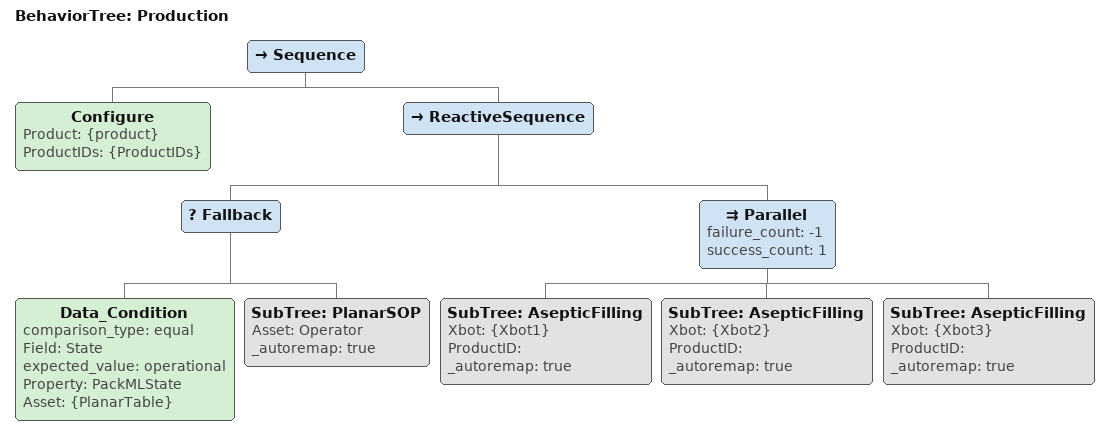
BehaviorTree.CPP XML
<?xml version="1.0" encoding="UTF-8"?>
<root BTCPP_format="4">
  <include path="./lineSOP.xml"/>
  <include path="./product.xml" />
  <BehaviorTree ID="Production">
    <Sequence>
      <Configure Product="{product}" ProductIDs="{ProductIDs}"/>
      <ReactiveSequence>
        <Fallback>
          <Data_Condition comparison_type="equal"
                          Field="State"
                          expected_value="operational"
                          Property="PackMLState"
                          Asset="{PlanarTable}"/>
          <SubTree ID="PlanarSOP"
                   Asset="Operator"
                   _autoremap="true"/>
        </Fallback>
        <Parallel failure_count="-1"
                  success_count="1">
          <SubTree ID="AsepticFilling"
                   Xbot="{Xbot1}"
                   ProductID=""
                   _autoremap="true"/>
          <SubTree ID="AsepticFilling"
                   Xbot="{Xbot2}"
                   ProductID=""
                   _autoremap="true"/>
          <SubTree ID="AsepticFilling"
                   Xbot="{Xbot3}"
                   ProductID=""
                   _autoremap="true"/>
        </Parallel>
      </ReactiveSequence>
    </Sequence>
  </BehaviorTree>
</root>
